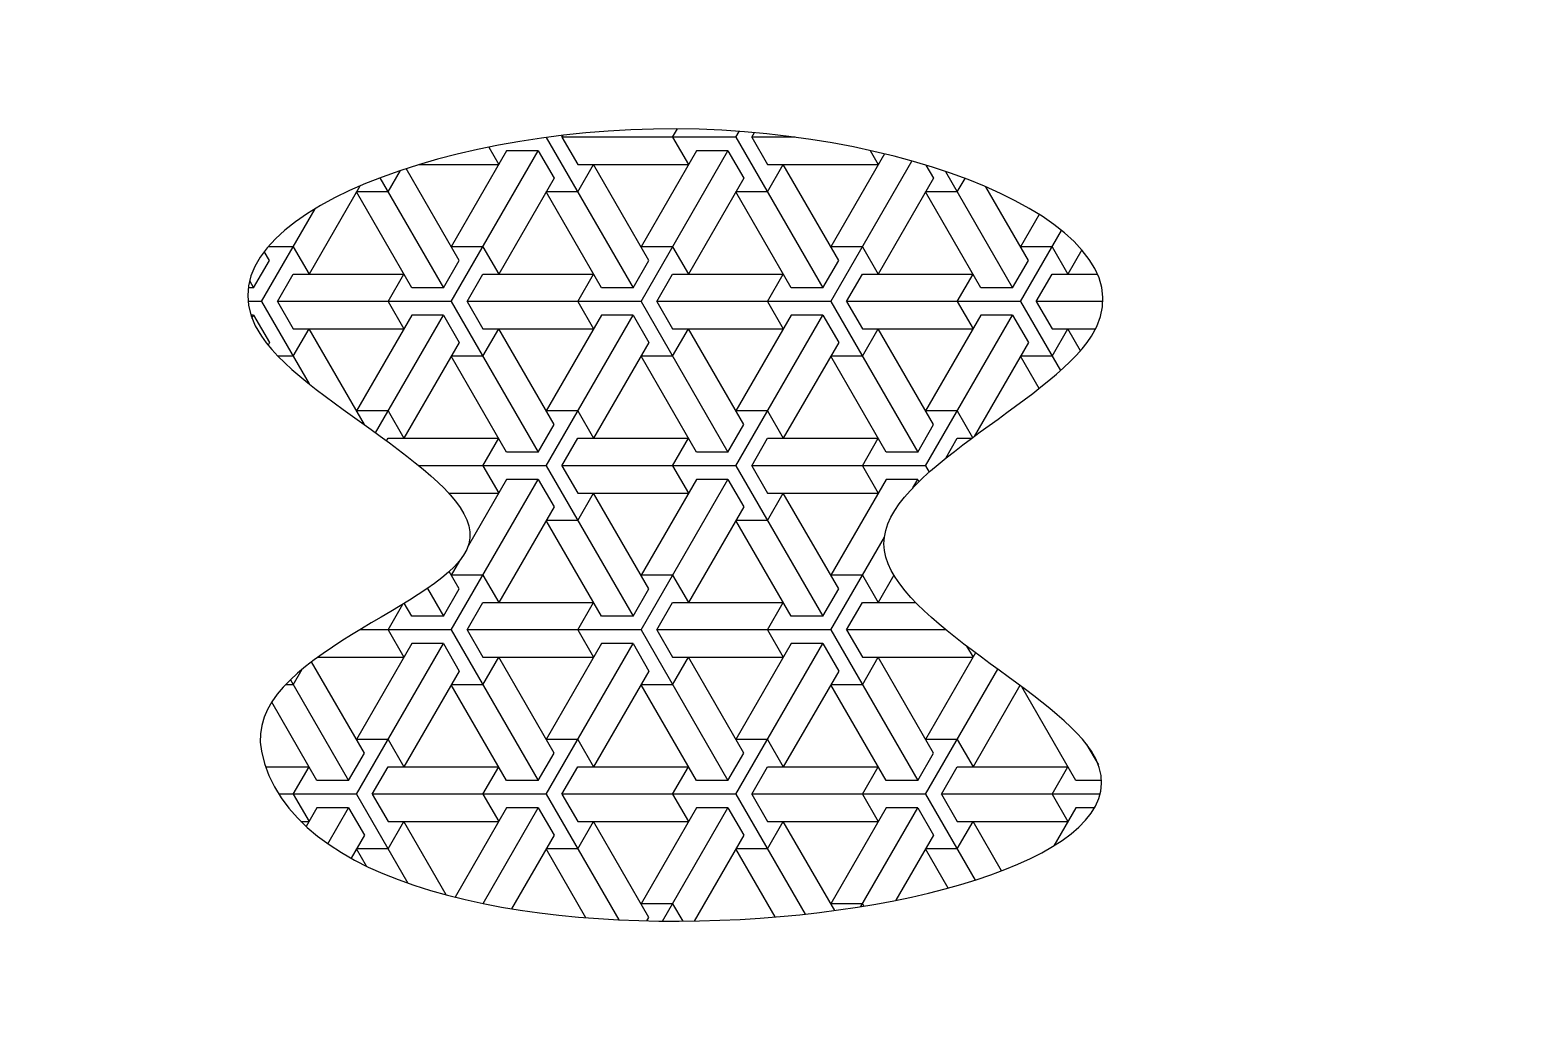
# Model space of a CAD drawing. Header units: millimetres. Extents: x -11.2 to 60.7, y -3.1 to 44.8.
import ezdxf

# ---------------------------------------------------------------- set-up
doc = ezdxf.new("R2010")
doc.units = ezdxf.units.MM
doc.layers.get('0').update_dxf_attribs({"lineweight": 25, "true_color": 0xffffff})

msp = doc.modelspace()

# ---------------------------------------------------------------- hatches: boundary and pattern name
h = msp.add_hatch()
h.set_pattern_fill('ESCHER', color=256, scale=0.3, style=0)
edge = h.paths.add_edge_path(flags=0)
edge.add_spline(control_points=[(0, 10), (-0.936, 14.62), (19.32, 19.378), (-11.163, 32.353), (20.19, 44.779), (50.543, 32.046), (22.008, 20.1), (60.712, 3.027), (2.646, -3.068), (0, 10)], knot_values=[0, 0, 0, 0, 14.142136, 28.284271, 50.644951, 73.005631, 87.147766, 101.289902, 141.289902, 141.289902, 141.289902, 141.289902], degree=3, periodic=1)

# ---------------------------------------------------------------- linework, layer by layer
msp.add_open_spline([(0, 10), (-0.936, 14.62), (19.32, 19.378), (-11.163, 32.353), (20.19, 44.779), (50.543, 32.046), (22.008, 20.1), (60.712, 3.027), (2.646, -3.068), (0, 10)], degree=3, knots=[0, 0, 0, 0, 14.142136, 28.284271, 50.644951, 73.005631, 87.147766, 101.289902, 141.289902, 141.289902, 141.289902, 141.289902])

doc.saveas('drawing.dxf')
